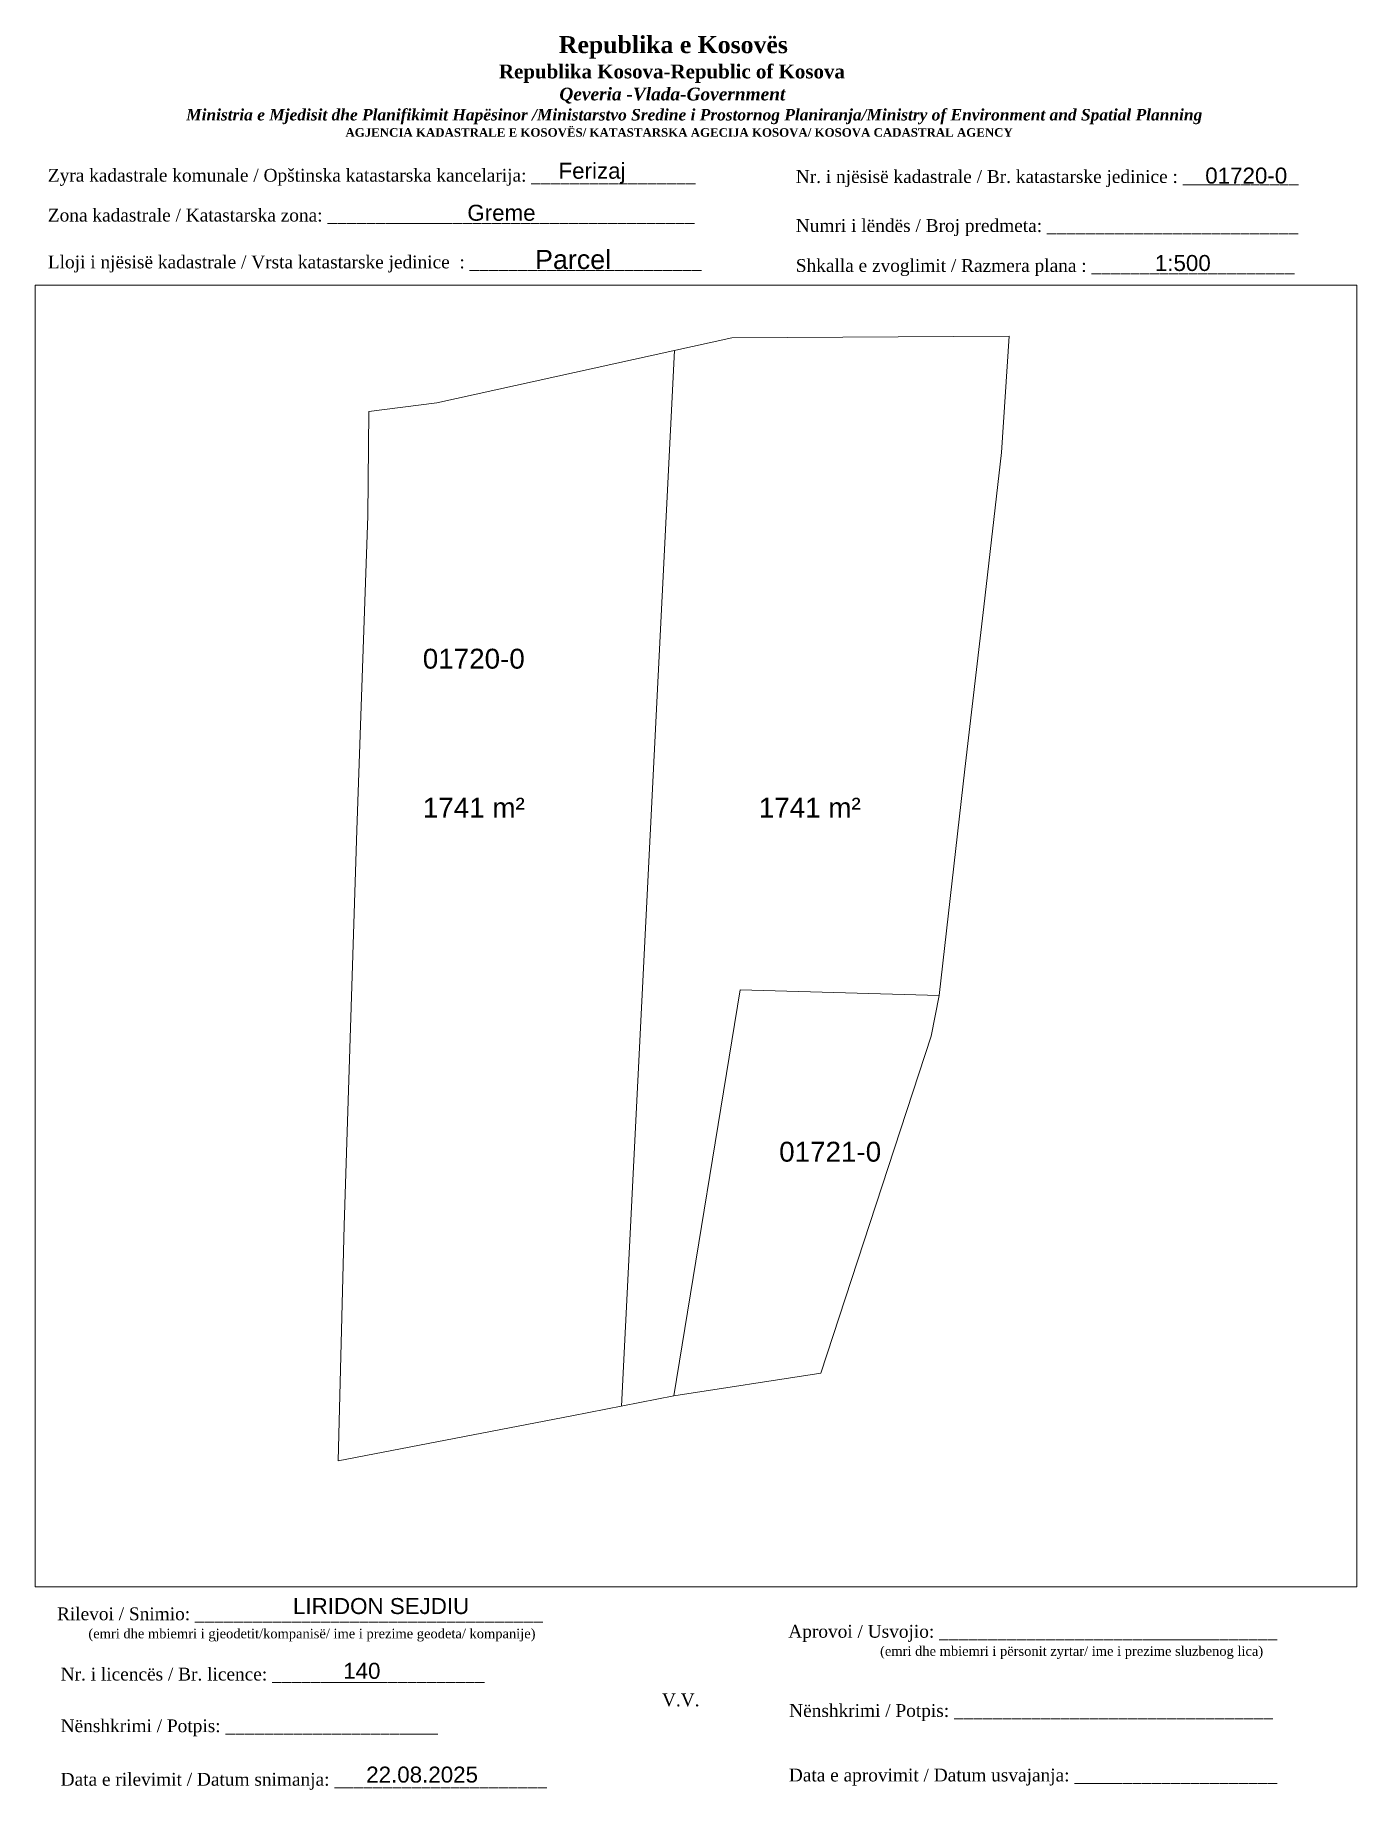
# Paper-space layout 'zabeli' of a CAD drawing. Header units: metres, sheet in millimetres. Extents: x 1 to 208, y 2 to 276.
# The model-space entities are those that its viewports show. They can reach past a viewport. Long polylines and large blocks are cut down to what shows.
import ezdxf

# ---------------------------------------------------------------- set-up
doc = ezdxf.new("R2010")
doc.units = ezdxf.units.M
doc.layers.get('0').update_dxf_attribs({"lineweight": 0})
for name, color, linetype, lineweight in [('Korniza e jashtme', 7, 'Continuous', 0), ('Ndarjet', 1, 'Continuous', 0), ('Nr Parceles Baze', 7, 'Continuous', 0), ('Parcela Baze', 7, 'Continuous', 0), ('ParcReNet_12', 4, 'Continuous', 0), ('sip', 1, 'Continuous', 0)]:
    doc.layers.add(name, color=color, linetype=linetype, lineweight=lineweight)
doc.styles.get("Standard").update_dxf_attribs({"font": 'arial.ttf'})

msp = doc.modelspace()

# ---------------------------------------------------------------- linework, layer by layer
at = {"layer": 'Ndarjet', "flags": 128}
msp.add_lwpolyline([(7514326.49, 4686520.09), (7514330.49, 4686599.65)], dxfattribs=at)
at = {"layer": 'Parcela Baze', "flags": 128}
for points in [[(7514352.39, 4686568.1), (7514353.82, 4686580.32), (7514355.14, 4686591.97), (7514355.74, 4686600.73), (7514334.83, 4686600.61), (7514312.57, 4686595.71), (7514307.46, 4686595.06), (7514307.38, 4686587.2), (7514306.55, 4686563.5), (7514305.58, 4686533.7), (7514305.13, 4686515.96), (7514322.76, 4686519.36), (7514330.44, 4686520.85), (7514335.44, 4686551.46), (7514350.46, 4686551.04)], [(7514349.86, 4686547.96), (7514350.46, 4686551.04), (7514335.44, 4686551.46), (7514330.44, 4686520.85), (7514341.52, 4686522.56)]]:
    msp.add_lwpolyline(points, close=True, dxfattribs=at)
at = {"layer": 'Parcela Baze'}
for points in [[(7514312.57, 4686595.71), (7514334.83, 4686600.61)], [(7514334.83, 4686600.61), (7514355.74, 4686600.73)], [(7514355.74, 4686600.73), (7514355.14, 4686591.97)], [(7514307.38, 4686587.2), (7514307.46, 4686595.06)], [(7514307.46, 4686595.06), (7514312.57, 4686595.71)], [(7514355.14, 4686591.97), (7514353.82, 4686580.32)], [(7514306.55, 4686563.5), (7514307.38, 4686587.2)], [(7514353.82, 4686580.32), (7514352.39, 4686568.1)], [(7514352.39, 4686568.1), (7514350.46, 4686551.04)], [(7514305.58, 4686533.7), (7514306.55, 4686563.5)], [(7514335.44, 4686551.46), (7514330.44, 4686520.85)], [(7514335.44, 4686551.46), (7514330.44, 4686520.85)], [(7514350.46, 4686551.04), (7514335.44, 4686551.46)], [(7514350.46, 4686551.04), (7514335.44, 4686551.46)], [(7514350.46, 4686551.04), (7514349.86, 4686547.96)], [(7514349.86, 4686547.96), (7514341.52, 4686522.56)], [(7514305.13, 4686515.96), (7514305.58, 4686533.7)], [(7514341.52, 4686522.56), (7514330.44, 4686520.85)], [(7514330.44, 4686520.85), (7514322.76, 4686519.36)], [(7514322.76, 4686519.36), (7514305.13, 4686515.96)]]:
    msp.add_lwpolyline(points, dxfattribs=at)
at = {"layer": 'ParcReNet_12', "flags": 128}
msp.add_lwpolyline([(7514350.46, 4686551.04), (7514352.39, 4686568.1), (7514353.82, 4686580.32), (7514355.14, 4686591.97), (7514355.74, 4686600.73), (7514334.83, 4686600.61), (7514312.57, 4686595.71), (7514307.46, 4686595.06), (7514307.38, 4686587.2), (7514306.55, 4686563.5), (7514305.58, 4686533.7), (7514305.13, 4686515.96), (7514322.76, 4686519.36), (7514330.44, 4686520.85), (7514341.52, 4686522.56), (7514349.86, 4686547.96)], close=True, dxfattribs=at)

# ---------------------------------------------------------------- texts
at = {"layer": 'Nr Parceles Baze'}
for s, p in [('01720-0', (7514311.52, 4686575.67)), ('01721-0', (7514338.39, 4686538.51))]:
    msp.add_text(s, height=1.5, dxfattribs=at).set_placement(p)
at = {"layer": 'sip'}
for p in [(7514311.52, 4686564.44), (7514336.85, 4686564.44)]:
    msp.add_text('1741 m²', height=1.5, dxfattribs=at).set_placement(p)

psp = doc.layouts.new('zabeli')

# ---------------------------------------------------------------- texts
for s, p in [('01720-0', (183.92, 252.84)), ('Greme', (68.56, 247.03)), ('LIRIDON SEJDIU ', (41.3, 29.28)), ('140', (49.15, 19.16)), ('22.08.2025', (52.75, 2.94))]:
    psp.add_text(s, height=2.5).set_placement(p)
for s, insert, char_height, width, attachment_point in [('\\pi77.297;{\\fBook Antiqua|b1|i0|c0|p18;\\H1.333x;Republika e Kosovës\\fTimes New Roman|b1|i0|c0|p18;\\P\\pi67.927;\\fBook Antiqua|b1|i0|c0|p18;\\H0.8125x;Republika Kosova-Republic of Kosova\\fTimes New Roman|b1|i0|c0|p18;\\P\\pi77.378;\\fBook Antiqua|b1|i1|c0|p18;\\H0.9233x;Qeveria -Vlada-Government \\P\\pi13.032,l6,t23.033;\\fTimes New Roman|b1|i1|c0|p18;\\H0.9x;Ministria e Mjedisit dhe Planifikimit Hapësinor /Ministarstvo Sredine i Prostornog Planiranja/Ministry of Environment and Spatial Planning\\P\\pi43.931,l0,tz;\\fBook Antiqua|b1|i0|c0|p18;\\H0.7406x;AGJENCIA KADASTRALE E KOSOVËS/ KATASTARSKA AGECIJA KOSOVA/ KOSOVA CADASTRAL AGENCY}', (5.57, 275.89), 2, 191.8237, 1), ('{\\fTimes New Roman|b0|i0|c0|p18;Zyra kadastrale komunale / Opštinska katastarska kancelarija: _________________}', (2.98, 255.14), 2, 100.6873, 1), ('Ferizaj', (88.05, 254.47), 2.5, 9.9735, 5), ('{\\fTimes New Roman|b0|i0|c0|p18;Nr. i njësisë kadastrale / Br. katastarske jedinice : ____________}', (119.91, 254.94), 2, 79.9484, 1), ('{\\fTimes New Roman|b0|i0|c0|p18;Zona kadastrale / Katastarska zona: ______________________________________}', (2.98, 248.91), 2, 100.6873, 1), ('{\\fTimes New Roman|b0|i0|c0|p18;Numri i lëndës / Broj predmeta: __________________________}', (119.91, 247.28), 2, 79.9484, 1), ('{\\fTimes New Roman|b0|i0|c0|p18;Lloji i njësisë kadastrale / Vrsta katastarske jedinice  : ________________________}', (2.98, 241.59), 2, 100.6873, 1), ('{\\fArial|b0|i0|c0|p34;Parcel}', (85.09, 240.96), 3, 11.2939, 5), ('1:500', (180.41, 240.41), 2.5, 10.1784, 5), ('{\\fTimes New Roman|b0|i0|c0|p18;Shkalla e zvoglimit / Razmera plana : _____________________}', (119.91, 241.04), 2, 79.9484, 1), ('{\\fTimes New Roman|b0|i0|c0|p18;Rilevoi / Snimio: ____________________________________\\P     \\H0.75x;(emri dhe mbiemri i gjeodetit/kompanisë/ ime i prezime geodeta/ kompanije)}', (42.38, 27.65), 2, 74.7958, 5), ('{\\fTimes New Roman|b0|i0|c0|p18; Aprovoi / Usvojio: ___________________________________\\P                    \\H0.75x;(emri dhe mbiemri i përsonit zyrtar/ ime i prezime sluzbenog lica)}', (117.98, 27.58), 2, 83.344, 1), ('{\\fTimes New Roman|b0|i0|c0|p18;Nr. i licencës / Br. licence: ______________________\\P                                }', (4.98, 20.89), 2, 83.344, 1), ('{\\fTimes New Roman|b0|i0|c0|p18;V.V.                                 }', (101.92, 15.84), 2, 5.7076, 5), ('{\\fTimes New Roman|b0|i0|c0|p18; Nënshkrimi / Potpis: _________________________________}', (118.12, 15.2), 2, 83.344, 1), ('{\\fTimes New Roman|b0|i0|c0|p18;Nënshkrimi / Potpis: ______________________\\P                                 }', (4.98, 12.82), 2, 83.344, 1), ('{\\fTimes New Roman|b0|i0|c0|p18;Data e rilevimit / Datum snimanja: ______________________\\P                                 }', (4.98, 4.45), 2, 83.344, 1), ('{\\fTimes New Roman|b0|i0|c0|p18; Data e aprovimit / Datum usvajanja: _____________________}', (118.07, 5.12), 2, 83.344, 1)]:
    psp.add_mtext(s, dxfattribs=dict(insert=insert, char_height=char_height, width=width, attachment_point=attachment_point))

# ---------------------------------------------------------------- viewports
at = {"layer": 'Korniza e jashtme', "view_target_point": (370776.43, 310629.57)}
psp.add_viewport(center=(104.31, 135.25), size=(206.65, 203.4046), view_center_point=(7143555.69, 4375925.95), view_height=98.097, dxfattribs=at)

doc.saveas('drawing.dxf')
